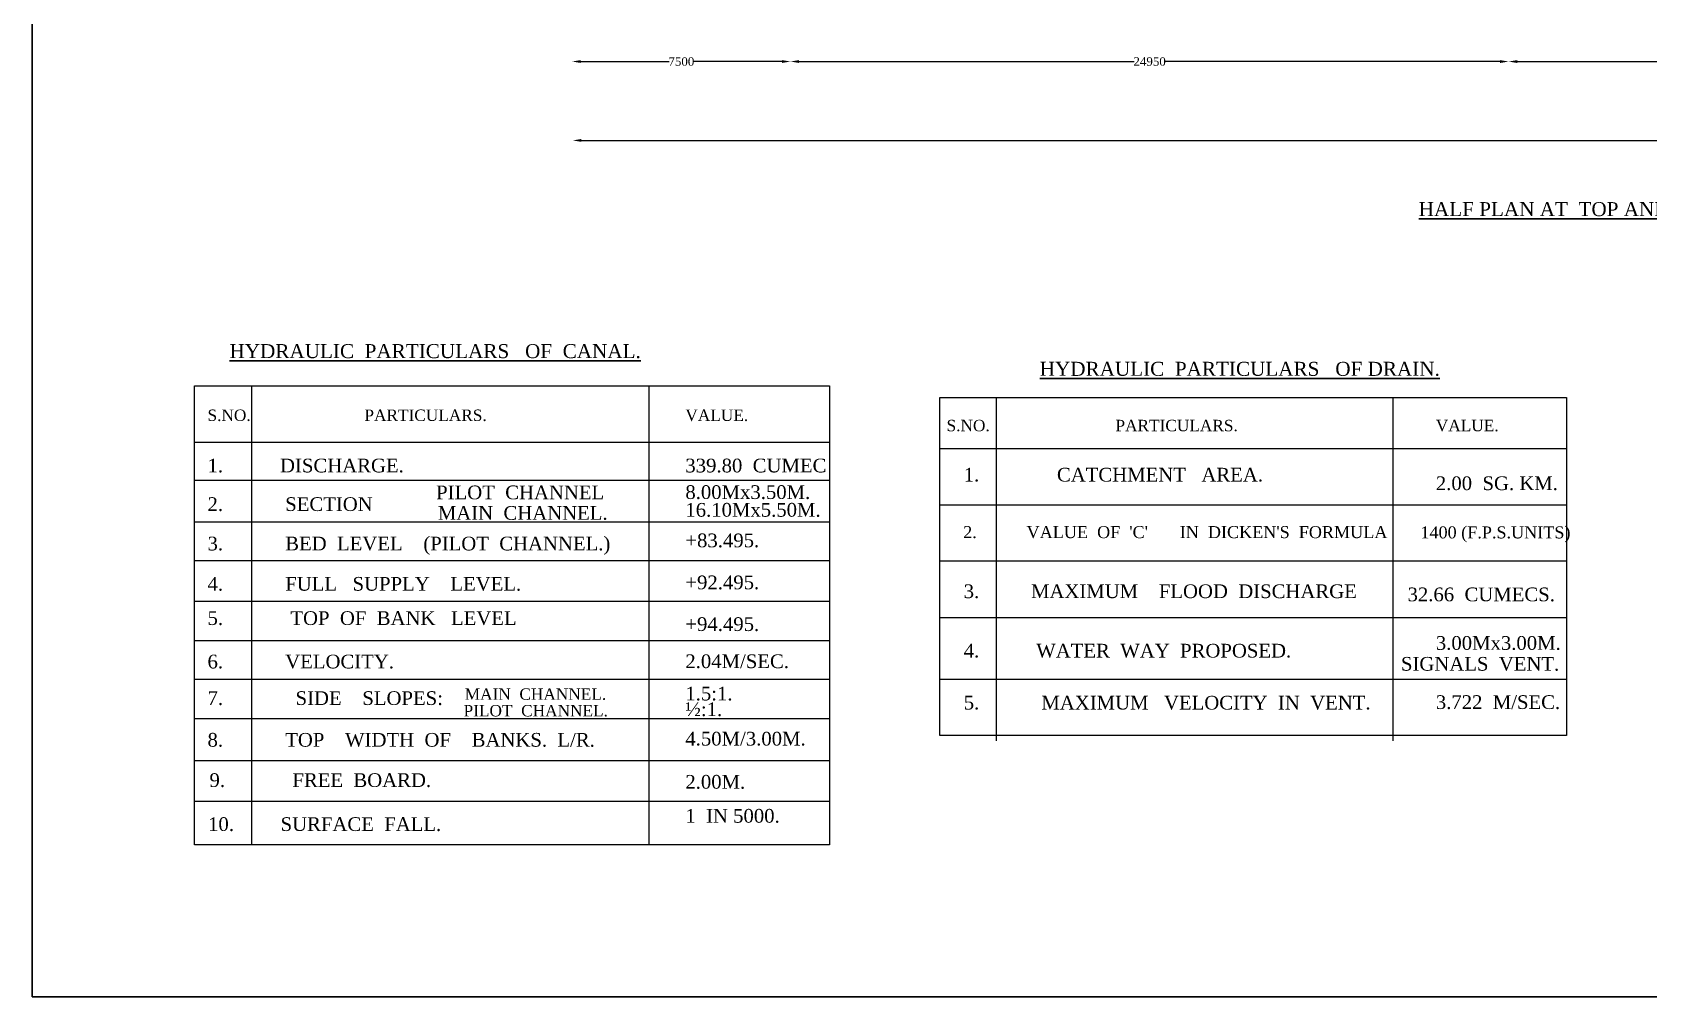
# Model space of a CAD drawing. Header units: millimetres. Extents: x 4961 to 197786, y 4930 to 111590.
# Drawn here: x 5530 to 62087, y 4930 to 38683 of the extents above; entities that cross this region are included whole.
import ezdxf

# ---------------------------------------------------------------- set-up
doc = ezdxf.new("R2010")
doc.units = ezdxf.units.MM
for name, color, linetype in [('CYAN', 130, 'Continuous'), ('DIM', 5, 'Continuous'), ('TEXT', 7, 'Continuous')]:
    doc.layers.add(name, color=color, linetype=linetype)
doc.layers.add('TITLE', color=7, linetype='Continuous', lineweight=30)
doc.styles.get("Standard").update_dxf_attribs({"font": 'TIMES.TTF', "height": 300})
doc.dimstyles.new('ISO-25', dxfattribs={"dimtxt": 300, "dimasz": 300, "dimexe": 1.265, "dimexo": 0.625, "dimtad": 0, "dimdec": 1, "dimtxsty": 'Standard', "dimcen": 2.5, "dimse1": 1, "dimse2": 1, "dimclre": 5, "dimclrt": 4, "dimadec": 0, "dimazin": 0, "dimtfac": 1, "dimtdec": 1, "dimtmove": 0, "dimatfit": 3, "dimfxl": 1, "dimarcsym": 0})

# ---------------------------------------------------------------- blocks, each defined once
blk = doc.blocks.new('*D91')
at = {"layer": 'Defpoints', "color": 0, "ltscale": 15}
for p in [(24420, 37670), (32060, 37670), (32060, 37660)]:
    blk.add_point(p, dxfattribs=at)
at = {"layer": 'DIM', "color": 0, "lineweight": -2, "ltscale": 15}
for p, q in [((24720, 37660), (27813, 37660)), ((31760, 37660), (28667, 37660))]:
    blk.add_line(p, q, dxfattribs=at)
at = {"layer": 'DIM', "color": 0, "ltscale": 15}
for points in [[(24720, 37710), (24720, 37610), (24420, 37660)], [(31760, 37710), (31760, 37610), (32060, 37660)]]:
    blk.add_solid(points, dxfattribs=at)
at = {"layer": 'DIM', "color": 4, "ltscale": 15, "insert": (28240, 37660), "char_height": 300, "attachment_point": 5}
blk.add_mtext('7500', dxfattribs=at)
blk = doc.blocks.new('*D92')
at = {"layer": 'Defpoints', "color": 0, "ltscale": 15}
for p in [(32060, 37660), (57190, 37660), (57190, 37660)]:
    blk.add_point(p, dxfattribs=at)
at = {"layer": 'DIM', "color": 0, "lineweight": -2, "ltscale": 15}
for p, q in [((32360, 37660), (44083, 37660)), ((56890, 37660), (45167, 37660))]:
    blk.add_line(p, q, dxfattribs=at)
at = {"layer": 'DIM', "color": 0, "ltscale": 15}
for points in [[(32360, 37710), (32360, 37610), (32060, 37660)], [(56890, 37710), (56890, 37610), (57190, 37660)]]:
    blk.add_solid(points, dxfattribs=at)
at = {"layer": 'DIM', "color": 4, "ltscale": 15, "insert": (44625, 37660), "char_height": 300, "attachment_point": 5}
blk.add_mtext('24950', dxfattribs=at)
blk = doc.blocks.new('*D93')
at = {"layer": 'Defpoints', "color": 0, "ltscale": 15}
for p in [(57190, 37660), (73680, 37660), (73680, 37660)]:
    blk.add_point(p, dxfattribs=at)
at = {"layer": 'DIM', "color": 0, "lineweight": -2, "ltscale": 15}
for p, q in [((57490, 37660), (64915, 37660)), ((73380, 37660), (65955, 37660))]:
    blk.add_line(p, q, dxfattribs=at)
at = {"layer": 'DIM', "color": 0, "ltscale": 15}
for points in [[(57490, 37710), (57490, 37610), (57190, 37660)], [(73380, 37710), (73380, 37610), (73680, 37660)]]:
    blk.add_solid(points, dxfattribs=at)
at = {"layer": 'DIM', "color": 4, "ltscale": 15, "insert": (65435, 37660), "char_height": 300, "attachment_point": 5}
blk.add_mtext('16100', dxfattribs=at)
blk = doc.blocks.new('*D96')
at = {"layer": 'Defpoints', "color": 0, "ltscale": 15}
for p in [(24440, 34930), (103590, 34930), (103590, 34900)]:
    blk.add_point(p, dxfattribs=at)
at = {"layer": 'DIM', "color": 0, "lineweight": -2, "ltscale": 15}
for p, q in [((24740, 34900), (63483, 34900)), ((103290, 34900), (64547, 34900))]:
    blk.add_line(p, q, dxfattribs=at)
at = {"layer": 'DIM', "color": 0, "ltscale": 15}
for points in [[(24740, 34950), (24740, 34850), (24440, 34900)], [(103290, 34950), (103290, 34850), (103590, 34900)]]:
    blk.add_solid(points, dxfattribs=at)
at = {"layer": 'DIM', "color": 4, "ltscale": 15, "insert": (64015, 34900), "char_height": 300, "attachment_point": 5}
blk.add_mtext('79175', dxfattribs=at)

msp = doc.modelspace()

# ---------------------------------------------------------------- linework, layer by layer
at = {"layer": 'CYAN', "ltscale": 15}
for points in [[(11210, 26310), (33420, 26310), (33420, 10240), (11210, 10240)], [(37280, 25900), (59210, 25900), (59210, 14070), (37280, 14070)]]:
    msp.add_lwpolyline(points, close=True, dxfattribs=at)
for points in [[(13200, 26310), (13200, 10240)], [(27100, 26310), (27100, 10240)], [(39260, 25900), (39260, 13890)], [(53140, 25900), (53140, 13890)], [(11210, 24340), (33420, 24340)], [(37280, 24120), (59210, 24120)], [(11210, 23010), (33420, 23010)], [(37280, 22150), (59210, 22150)], [(11210, 21550), (33420, 21550)], [(11210, 20200), (33420, 20200)], [(37280, 20190), (59210, 20190)], [(11210, 18770), (33420, 18770)], [(37280, 18200), (59210, 18200)], [(11210, 17400), (33420, 17400)], [(11210, 16040), (33420, 16040)], [(37280, 16040), (59210, 16040)], [(11210, 14670), (33420, 14670)], [(11210, 13200), (33420, 13200)], [(11210, 11770), (33420, 11770)]]:
    msp.add_lwpolyline(points, dxfattribs=at)
at = {"layer": 'TITLE', "ltscale": 15}
msp.add_lwpolyline([(5530, 111590), (197510, 111590), (197510, 4930), (5530, 4930)], close=True, dxfattribs=at)

# ---------------------------------------------------------------- texts
at = {"layer": 'TEXT', "linetype": 'ByBlock'}
for s, height, p in [('S.NO.', 400, (11660, 25080)), ('PARTICULARS.', 400, (17150, 25080)), ('VALUE.', 400, (28380, 25080)), ('S.NO.', 400, (37520, 24720)), ('PARTICULARS.', 400, (43430, 24720)), ('VALUE.', 400, (54640, 24720)), ('1.           DISCHARGE.', 480, (11660, 23280)), ('339.80  CUMEC', 480, (28380, 23280)), ('1.               CATCHMENT   AREA.  ', 480, (38120, 22960)), ('PILOT  CHANNEL', 480, (19660, 22340)), ('8.00Mx3.50M.', 480, (28380, 22350)), ('2.00  SG. KM.', 480, (54640, 22660)), ('2.            SECTION  ', 480, (11660, 21930)), ('MAIN  CHANNEL.', 480, (19720, 21620)), ('16.10Mx5.50M.', 480, (28380, 21730)), ('3.            BED  LEVEL    (PILOT  CHANNEL.)       ', 480, (11660, 20550)), ('+83.495.', 480, (28380, 20660)), ("2.           VALUE  OF  'C'       IN  DICKEN'S  FORMULA      ", 420, (38100, 20980)), ('1400 (F.P.S.UNITS)', 420, (54100, 20970)), ('4.            FULL   SUPPLY    LEVEL.', 480, (11660, 19140)), ('+92.495.', 480, (28380, 19190)), ('3.          MAXIMUM    FLOOD  DISCHARGE   ', 480, (38120, 18880)), ('32.66  CUMECS.', 480, (53650, 18770)), ('5.             TOP  OF  BANK   LEVEL ', 480, (11660, 17940)), ('+94.495.', 480, (28380, 17730)), ('3.00Mx3.00M.', 480, (54640, 17070)), ('4.           WATER  WAY  PROPOSED.           ', 480, (38120, 16800)), ('6.            VELOCITY.  ', 480, (11660, 16420)), ('2.04M/SEC.', 480, (28380, 16430)), ('SIGNALS  VENT.', 480, (53420, 16340)), ('7.              SIDE    SLOPES:', 480, (11660, 15140)), ('MAIN  CHANNEL.', 400, (20660, 15320)), ('1.5:1.', 480, (28380, 15300)), ('5.            MAXIMUM   VELOCITY  IN  VENT.  ', 480, (38120, 14980)), ('3.722  M/SEC.', 480, (54640, 15000)), ('PILOT  CHANNEL.  ', 400, (20620, 14740)), ('½:1.', 480, (28380, 14750)), ('8.            TOP    WIDTH  OF    BANKS.  L/R.      ', 480, (11660, 13680)), ('4.50M/3.00M.', 480, (28380, 13720)), ('9.             FREE  BOARD.', 480, (11730, 12270)), ('2.00M.', 480, (28380, 12210)), ('1  IN 5000.', 480, (28380, 11020)), ('10.         SURFACE  FALL.        ', 480, (11680, 10730))]:
    msp.add_text(s, height=height, dxfattribs=at).set_placement(p)
at = {"layer": 'TITLE', "linetype": 'ByBlock'}
for s, p in [('%%UHALF PLAN AT  TOP AND  HALF  PLAN  AT  FOUNDATION', (54040, 32250)), ('%%UHYDRAULIC  PARTICULARS   OF  CANAL.', (12430, 27280)), ('%%UHYDRAULIC  PARTICULARS   OF DRAIN.', (40780, 26660))]:
    msp.add_text(s, height=490, dxfattribs=at).set_placement(p)

# ---------------------------------------------------------------- dimensions: what is measured, and where the dimension line sits
at = {"layer": 'DIM', "ltscale": 15}
for p1, p2, distance, text, picture, middle in [((24420, 37670), (32060, 37670), -10, '7500', '*D91', (28240, 37660)), ((32060, 37660), (57190, 37660), 0, '24950', '*D92', (44625, 37660)), ((57190, 37660), (73680, 37660), 0, '16100', '*D93', (65435, 37660)), ((24440, 34930), (103590, 34930), -30, '79175', '*D96', (64015, 34900))]:
    dim = msp.add_aligned_dim(p1=p1, p2=p2, distance=distance, text=text, dimstyle='ISO-25', override={"dimtxt": 600}, dxfattribs=at)
    dim.commit()
    dim.dimension.update_dxf_attribs({"geometry": picture, "text_midpoint": middle})

doc.saveas('drawing.dxf')
